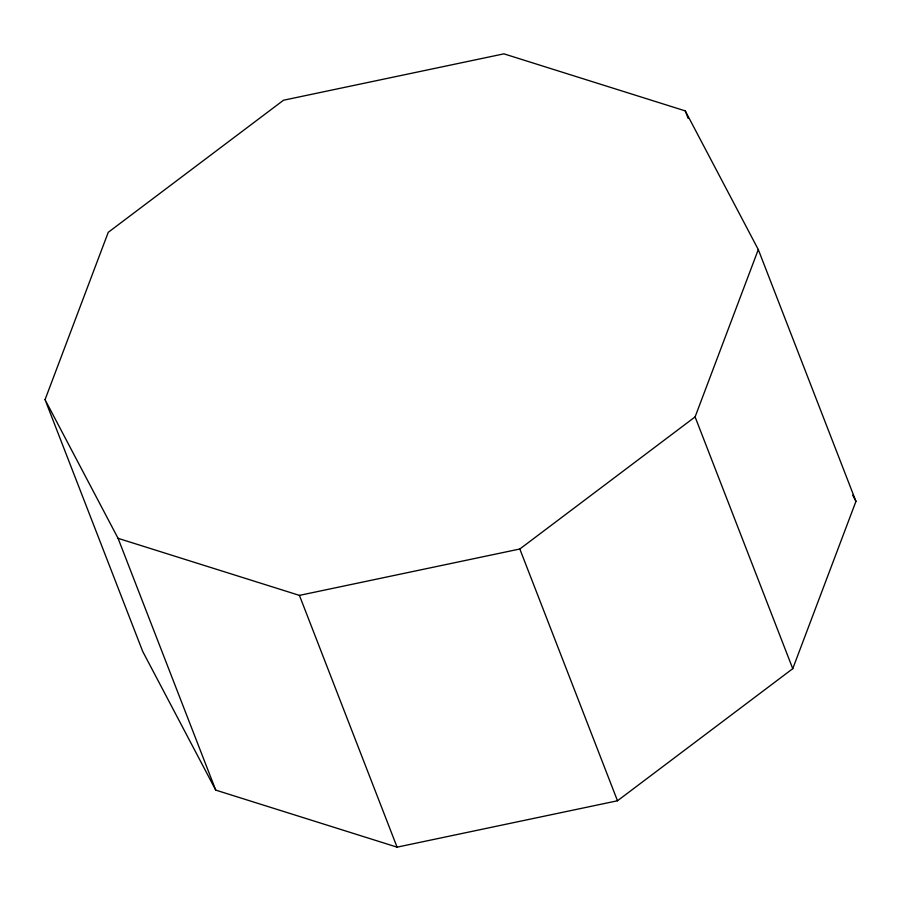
<?xml version="1.0" encoding="UTF-8"?>
<svg xmlns="http://www.w3.org/2000/svg" width="901" height="901" viewBox="0 0 901 901"><rect width="100%" height="100%" fill="white"/><g stroke="black" fill="none" stroke-linecap="round" stroke-linejoin="round"><path stroke-width="1.35" d="M45.05 399.661L108.244 232.323L283.511 100.225L503.918 53.846L685.267 110.891L758.293 249.566L855.95 501.339L792.756 668.677L617.489 800.775L397.082 847.154L215.733 790.109L142.707 651.434L45.05 399.661L118.076 538.336L215.733 790.109M118.076 538.336L299.425 595.381L519.832 549.002L695.099 416.904L758.293 249.566M852.695 495.145L855.95 501.339M685.267 110.891L688.195 118.436M695.099 416.904L792.756 668.677M519.832 549.002L617.489 800.775M299.425 595.381L397.082 847.154"/></g></svg>
